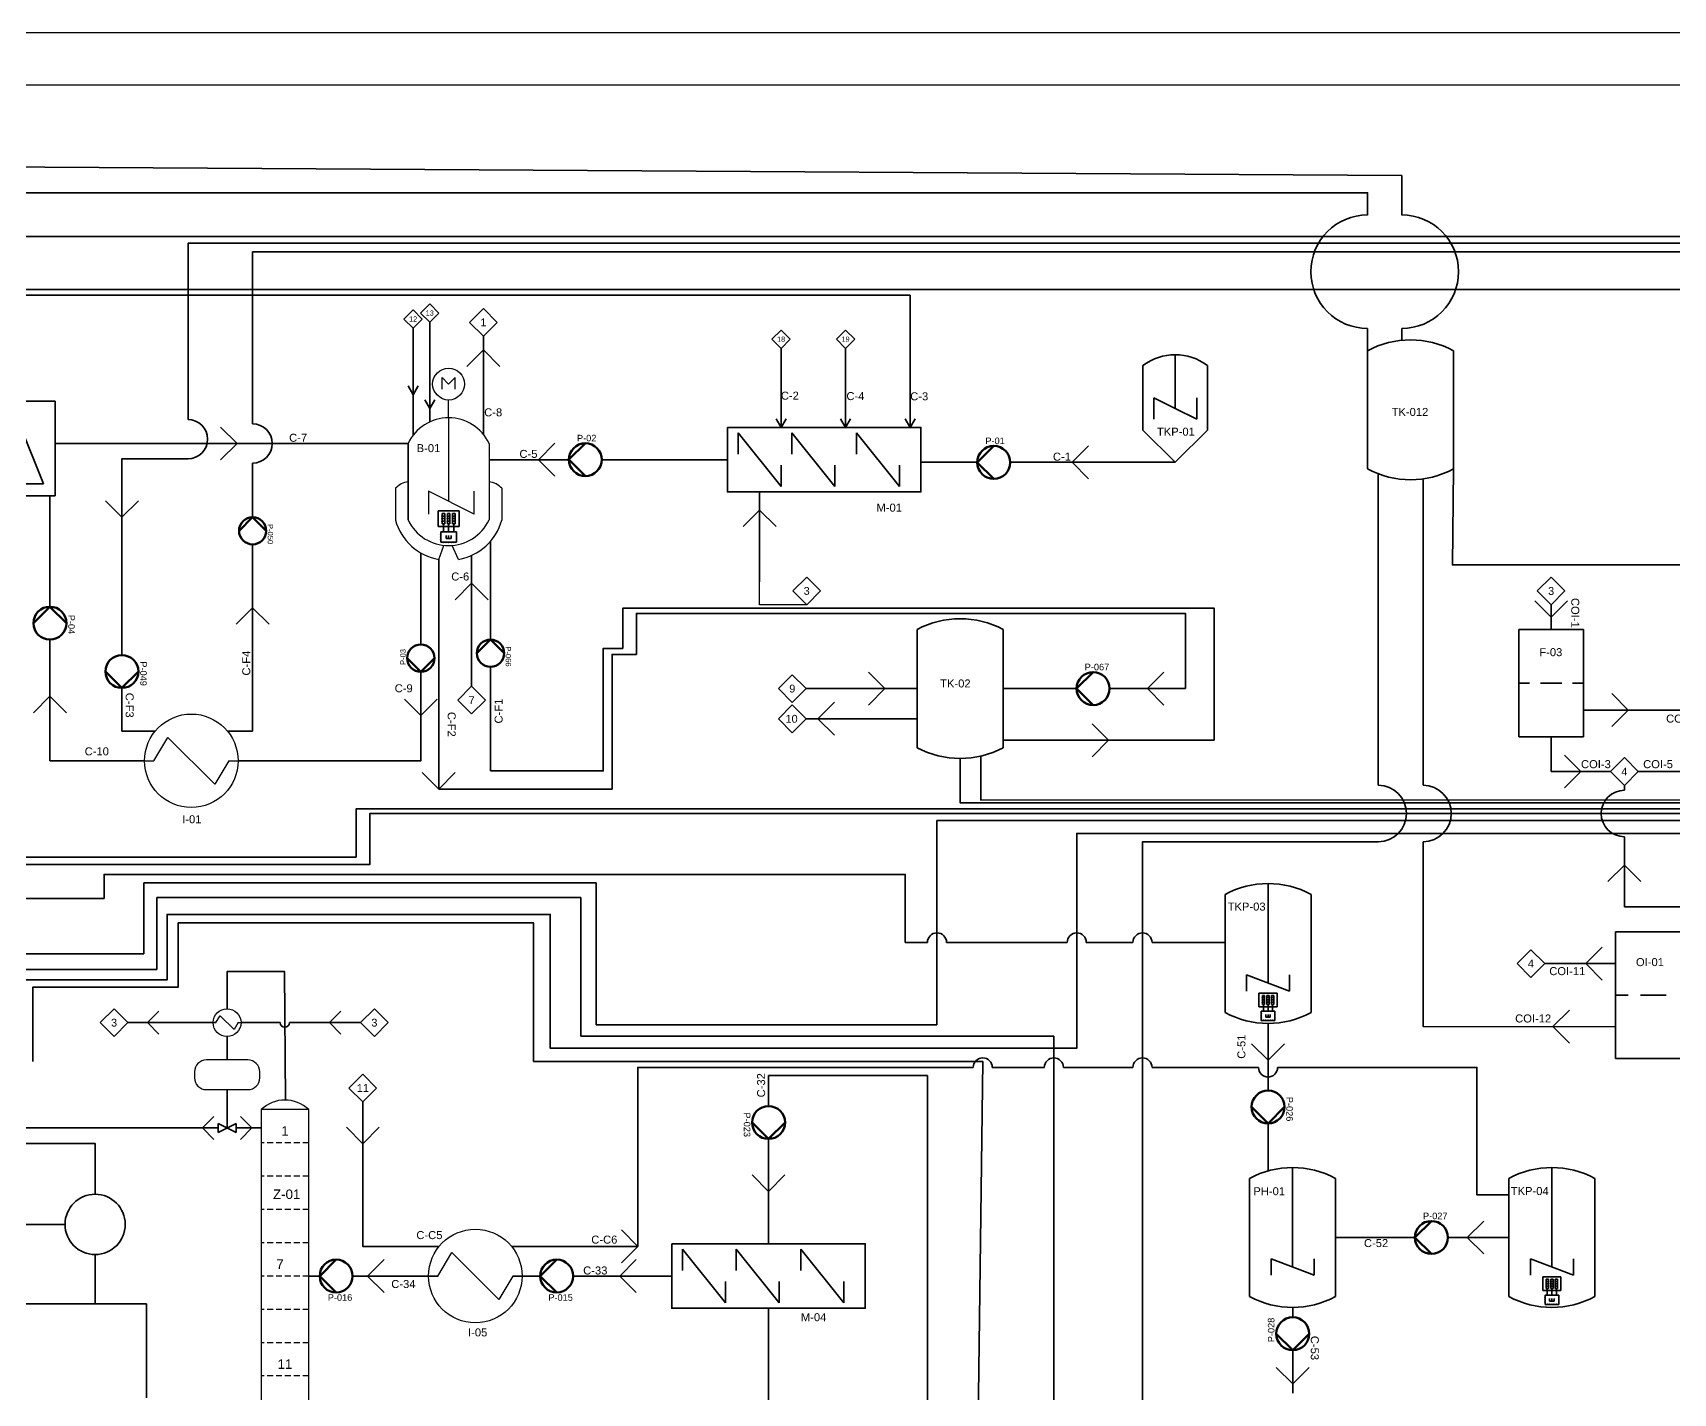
# Paper-space layout 'Flujo' of a CAD drawing. Header units: inches, sheet in millimetres. Extents: x 10 to 410, y 10 to 291.
# Drawn here: x 99.1 to 255.4, y 161 to 290.6 of the extents above; entities that cross this region are included whole.
import ezdxf
from ezdxf.enums import TextEntityAlignment as Align

# ---------------------------------------------------------------- set-up
doc = ezdxf.new("R2010")
doc.units = ezdxf.units.IN
doc.header["$LTSCALE"] = 5
doc.header["$MEASUREMENT"] = 0
doc.linetypes.add('DASHED2', pattern=[0.375, 0.25, -0.125])
doc.linetypes.add('LÍNEAS_OCULTAS2', pattern=[0.1875, 0.125, -0.0625])
doc.styles.add('TEXTO_CUADRO', font='arial.ttf', dxfattribs={"height": 2})
doc.styles.add('TEXTO_INSTRUMENTOS', font='arial.ttf', dxfattribs={"height": 1})

# ---------------------------------------------------------------- blocks, each defined once
blk = doc.blocks.new('vessel fondo conico con agitador')
at = {"color": 18, "lineweight": 35, "true_color": 0x000000}
for p, q in [((52.51, 233.7), (52.51, 239.7)), ((55.51, 240.7), (55.51, 235.7)), ((58.51, 239.7), (58.51, 233.7)), ((53.51, 235.7), (53.51, 236.7)), ((53.51, 236.7), (55.51, 235.7)), ((57.51, 235.7), (57.51, 236.7)), ((53.51, 235.7), (53.51, 234.7)), ((57.51, 234.7), (55.51, 235.7)), ((57.51, 235.7), (57.51, 234.7))]:
    blk.add_line(p, q, dxfattribs=at)
for points in [[(55.51, 230.7), (52.51, 233.7)], [(55.51, 230.7), (58.51, 233.7)]]:
    blk.add_lwpolyline(points, dxfattribs=at)
blk.add_arc((55.51, 235.7), 5, 53.1301, 126.8699, dxfattribs=at)
blk = doc.blocks.new('bomba')
at = {"lineweight": 100}
for p, q in [((186.71, 141.99), (191.7, 137)), ((191.7, 137), (186.71, 132)), ((191.71, 137), (191.7, 137)), ((186.71, 132), (186.71, 131.99))]:
    blk.add_line(p, q, dxfattribs=at)
blk.add_circle((186.71, 137), 5, dxfattribs=at)
at = {"lineweight": 100, "style": 'TEXTO_CUADRO'}
blk.add_attdef('P-101', (183.22, 129.4), '', height=2, dxfattribs=at)
blk = doc.blocks.new('mezclador generico')
at = {"lineweight": 35}
for p, q in [((205.31, 253.06), (206.31, 253.06)), ((206.31, 252.56), (206.31, 252.06)), ((206.31, 252.06), (206.31, 252.56)), ((206.31, 252.56), (210.31, 247.56)), ((206.31, 252.56), (206.31, 250.56)), ((211.31, 252.56), (215.31, 247.56)), ((211.31, 252.56), (211.31, 250.56)), ((217.31, 252.56), (221.31, 247.56)), ((217.31, 252.56), (217.31, 250.56)), ((210.31, 249.56), (210.31, 247.56)), ((215.31, 249.56), (215.31, 247.56)), ((221.31, 249.56), (221.31, 247.56)), ((210.31, 247.56), (210.31, 248.06)), ((211.31, 247.06), (210.31, 247.06))]:
    blk.add_line(p, q, dxfattribs=at)
for points in [[(205.31, 253.06), (205.31, 247.06), (211.31, 247.06)], [(205.31, 253.06), (211.31, 253.06)], [(211.31, 253.06), (217.31, 253.06)], [(211.31, 247.06), (223.31, 247.06), (223.31, 252.56)], [(217.31, 253.06), (223.31, 253.06), (223.31, 252.56)]]:
    blk.add_lwpolyline(points, dxfattribs=at)
blk = doc.blocks.new('reactor encamisado')
for p, q in [((8.9, 13.56), (7.48, 15.01)), ((8.9, 13.56), (10.33, 15.01)), ((8.9, 6.14), (8.9, 10.05)), ((0, 0.5), (0, -16.32)), ((0, 0.5), (0, -16.32)), ((0, -16.32), (0, 0.5)), ((0, 0.5), (0, -16.32)), ((17.81, 0.5), (17.81, -16.32)), ((-2.8, -9.36), (-2.8, -16.39)), ((4.45, -10.02), (4.45, -15.05)), ((14.5, -15.05), (4.45, -10.02)), ((14.5, -15.05), (14.5, -9.99)), ((20.61, -9.36), (20.61, -16.39)), ((6.72, -25.02), (7.85, -21.91)), ((11.09, -25.02), (9.69, -21.93))]:
    blk.add_line(p, q)
for points in [[(7.48, 12.47), (7.48, 15.01)], [(10.33, 12.47), (10.33, 15.01)], [(8.9, 6.14), (8.9, -12.25)]]:
    blk.add_lwpolyline(points)
blk.add_circle((8.9, 13.56), 3.51)
for centre, radius, start, end in [((8.9, -3.71), 9.85, 25.2835, 154.7165), ((0.91, -13.11), 5.28, 99.9014, 134.7087), ((16.9, -13.11), 5.28, 45.2913, 80.0986), ((8.9, -13.04), 12.18, 195.9611, 259.657), ((8.9, -12.12), 9.85, 205.2835, 334.7165), ((8.9, -13.04), 12.18, 280.343, 344.0389)]:
    blk.add_arc(centre, radius, start, end)
blk.add_point((0, -7.91))
at = {"color": 0, "linetype": 'DASHED2', "lineweight": 158, "style": 'TEXTO_CUADRO'}
blk.add_attdef('R-101', (5.84, -18.56), '', height=2, dxfattribs=at)
blk = doc.blocks.new('resistencia electrica')
at = {"lineweight": 35}
for p, q in [((178.26, 261.29), (182.26, 261.29)), ((178.26, 255.29), (178.26, 261.29)), ((180.26, 259.29), (179.67, 259.29)), ((179.67, 259.29), (179.67, 257.29)), ((179.67, 258.29), (180.84, 258.29)), ((179.67, 257.29), (180.84, 257.29)), ((180.26, 259.29), (180.84, 259.29)), ((182.26, 261.29), (182.26, 255.29)), ((182.26, 260.29), (184.26, 260.29)), ((182.26, 258.29), (184.26, 258.29)), ((184.26, 260.29), (184.26, 262.29)), ((184.26, 262.29), (190.26, 262.29)), ((184.26, 260.29), (184.26, 256.29)), ((184.26, 260.29), (185.26, 260.29)), ((184.26, 258.29), (185.26, 258.29)), ((185.26, 260.29), (185.26, 260.79)), ((185.26, 260.79), (189.26, 260.79)), ((185.26, 260.79), (186.26, 260.79)), ((185.26, 259.79), (185.26, 260.29)), ((189.26, 259.79), (185.26, 259.79)), ((185.26, 258.29), (185.26, 258.79)), ((185.26, 258.79), (189.26, 258.79)), ((185.26, 258.79), (186.26, 258.79)), ((185.26, 257.79), (185.26, 258.29)), ((189.26, 257.79), (185.26, 257.79)), ((185.26, 256.29), (185.26, 256.79)), ((185.26, 256.79), (189.26, 256.79)), ((185.26, 256.79), (186.26, 256.79)), ((186.26, 260.79), (186.26, 259.79)), ((186.26, 258.79), (186.26, 257.79)), ((186.26, 256.79), (186.26, 255.79)), ((187.26, 260.79), (187.26, 259.79)), ((187.26, 258.79), (187.26, 257.79)), ((187.26, 256.79), (187.26, 255.79)), ((188.26, 260.79), (188.26, 259.79)), ((188.26, 258.79), (188.26, 257.79)), ((188.26, 256.79), (188.26, 255.79)), ((189.26, 260.79), (189.26, 259.79)), ((189.26, 258.79), (189.26, 257.79)), ((189.26, 256.79), (189.26, 255.79)), ((190.26, 262.29), (190.26, 254.29)), ((182.26, 255.29), (178.26, 255.29)), ((182.26, 256.29), (184.26, 256.29)), ((184.26, 256.29), (184.26, 254.29)), ((184.26, 256.29), (185.26, 256.29)), ((184.26, 254.29), (190.26, 254.29)), ((185.26, 255.79), (185.26, 256.29)), ((189.26, 255.79), (185.26, 255.79))]:
    blk.add_line(p, q, dxfattribs=at)
for p in [(178.26, 260.29), (178.26, 259.29), (178.26, 258.29), (178.26, 257.29), (179.26, 261.29), (180.26, 261.29), (181.26, 261.29), (186.26, 260.79), (186.26, 258.79), (186.26, 256.79), (187.26, 260.79), (187.26, 258.79), (187.26, 256.79), (188.26, 260.79), (188.26, 258.79), (188.26, 256.79), (178.26, 256.29)]:
    blk.add_point(p, dxfattribs=at)
blk = doc.blocks.new('INTERCAMBIADOR_DE_CALOR')
for p, q in [((1, 0), (2.5, 2.5)), ((7.5, -2.5), (2.5, 2.5)), ((0, 0), (1, 0)), ((9, 0), (7.5, -2.5)), ((9, 0), (10, 0))]:
    blk.add_line(p, q)
blk.add_circle((5, 0), 5)
at = {"style": 'TEXTO_CUADRO'}
blk.add_attdef('TAG', text='', height=2, dxfattribs=at).set_placement((5.87, -6.56), align=Align.MIDDLE_CENTER)
blk = doc.blocks.new('centrifugadora')
at = {"lineweight": 35}
for p, q in [((108.4, 212.32), (108.4, 208.32)), ((108.4, 212.32), (116.4, 212.32)), ((116.4, 212.32), (116.4, 208.32)), ((111.4, 210.32), (109.4, 205.32)), ((113.4, 210.32), (115.4, 205.32)), ((108.4, 204.32), (108.4, 208.32)), ((116.4, 204.32), (116.4, 208.32)), ((108.4, 204.32), (112.4, 204.32)), ((109.4, 205.32), (115.4, 205.32)), ((112.4, 205.32), (112.4, 204.32)), ((116.4, 204.32), (112.4, 204.32))]:
    blk.add_line(p, q, dxfattribs=at)
for p in [(108.4, 211.32), (108.4, 210.32), (108.4, 209.32), (108.4, 207.32), (108.4, 206.32), (108.4, 205.32)]:
    blk.add_point(p, dxfattribs=at)
blk = doc.blocks.new('COL_DESTILACION')
for p, q in [((10, 31.5), (0, 31.5)), ((0, 31.5), (0, -38.5)), ((10, -38.5), (10, 31.5)), ((0, -38.5), (10, -38.5))]:
    blk.add_line(p, q)
at = {"linetype": 'DASHED2'}
for p, q in [((10, 24.5), (0, 24.5)), ((10, 17.5), (0, 17.5)), ((10, 10.5), (0, 10.5)), ((10, 3.5), (0, 3.5)), ((10, -3.5), (0, -3.5)), ((10, -10.5), (0, -10.5)), ((10, -17.5), (0, -17.5)), ((10, -24.5), (0, -24.5))]:
    blk.add_line(p, q, dxfattribs=at)
for centre, start, end in [((5, 26.25), 46.3972, 133.6028), ((5, -33.25), 226.3972, 313.6028)]:
    blk.add_arc(centre, 7.25, start, end)
at = {"insert": (5, 27), "char_height": 2, "attachment_point": 5, "style": 'TEXTO_CUADRO'}
blk.add_mtext_dynamic_manual_height_columns('1', width=12.3356, gutter_width=10, heights=[0], dxfattribs=at)
at = {"style": 'TEXTO_CUADRO'}
for tag, p in [('TAG', (5.37, 13.7)), ('NF', (3.95, -1)), ('N', (5, -22))]:
    blk.add_attdef(tag, text='', height=2, dxfattribs=at).set_placement(p, align=Align.MIDDLE_CENTER)
blk = doc.blocks.new('Valvula generica')
at = {"color": 7, "lineweight": 35}
for p, q in [((242.61, 259.1), (243.46, 257.4)), ((242.61, 259.1), (243.46, 259.1)), ((242.61, 257.4), (243.46, 259.1)), ((242.61, 257.4), (243.46, 257.4))]:
    blk.add_line(p, q, dxfattribs=at)
blk = doc.blocks.new('vessel con agitador')
at = {"lineweight": 35}
for p, q in [((237.26, 259.37), (237.26, 250.87)), ((235.26, 250.87), (235.26, 249.37)), ((239.26, 249.37), (235.26, 250.87)), ((237.26, 250.87), (237.26, 250.12)), ((239.26, 250.87), (239.26, 249.37))]:
    blk.add_line(p, q, dxfattribs=at)
for points in [[(233.26, 258.37), (233.26, 247.37)], [(241.26, 247.37), (241.26, 247.37), (241.26, 258.37)]]:
    blk.add_lwpolyline(points, dxfattribs=at)
for centre, start, end in [((237.26, 250.87), 61.9275, 118.0725), ((237.26, 254.87), 241.9275, 298.0725)]:
    blk.add_arc(centre, 8.5, start, end, dxfattribs=at)
blk = doc.blocks.new('TANQUE_SALCHICHA')
for p, q in [((0, 1.25), (0, -1.25)), ((22.5, 6.25), (5, 6.25)), ((27.5, -1.25), (27.5, 1.25)), ((5, -6.25), (22.5, -6.25))]:
    blk.add_line(p, q)
for centre, start, end in [((5, 1.25), 90, 180), ((22.5, 1.25), 0, 90), ((5, -1.25), 180, 270), ((22.5, -1.25), 270, 0)]:
    blk.add_arc(centre, 5, start, end)
at = {"style": 'TEXTO_CUADRO'}
blk.add_attdef('TAG', text='', height=2, dxfattribs=at).set_placement((13.75, 0), align=Align.MIDDLE_CENTER)
blk = doc.blocks.new('vessel with dished ends')
at = {"lineweight": 35}
for p, q in [((128, 243.23), (128, 254.23)), ((136, 254.23), (136, 243.23))]:
    blk.add_line(p, q, dxfattribs=at)
for centre, start, end in [((132, 246.73), 61.9275, 118.0725), ((132, 250.73), 241.9275, 298.0725)]:
    blk.add_arc(centre, 8.5, start, end, dxfattribs=at)
blk = doc.blocks.new('NUMERADOR_DE_LINEA')
blk.add_lwpolyline([(3.54, -3.54), (7.07, 0), (3.54, 3.54), (0, 0)], close=True)
at = {"style": 'TEXTO_CUADRO'}
blk.add_attdef('NL', text='', height=2, dxfattribs=at).set_placement((3.54, 0), align=Align.MIDDLE_CENTER)
blk = doc.blocks.new('Filtro (general)')
at = {"lineweight": 35}
for p, q in [((289.34, 272.34), (286.34, 272.34)), ((286.34, 272.34), (286.34, 267.34)), ((289.34, 272.34), (292.34, 272.34)), ((292.34, 272.34), (292.34, 267.34)), ((286.34, 262.34), (286.34, 267.34)), ((286.34, 267.34), (287.34, 267.34)), ((286.34, 267.34), (287.34, 267.34)), ((288.34, 267.34), (290.34, 267.34)), ((292.34, 267.34), (291.34, 267.34)), ((292.34, 267.34), (291.34, 267.34)), ((292.34, 262.34), (292.34, 267.34)), ((289.34, 262.34), (286.34, 262.34)), ((289.34, 262.34), (292.34, 262.34))]:
    blk.add_line(p, q, dxfattribs=at)

psp = doc.layouts.new('Flujo')

# ---------------------------------------------------------------- linework, layer by layer
at = {"color": 7, "lineweight": 35}
for p, q in [((40.18, 265.59), (182.67, 265.59)), ((182.67, 265.59), (182.67, 260.53)), ((170.38, 254.65), (170.38, 260.53)), ((170.38, 254.65), (170.38, 253)), ((136.05, 241.05), (136.05, 239.3)), ((136.05, 239.3), (136.05, 232.31)), ((136.05, 229.72), (136.05, 227.07))]:
    psp.add_line(p, q, dxfattribs=at)
at = {"color": 18, "lineweight": 35, "true_color": 0x000000}
for p, q in [((136.9, 262.44), (136.9, 263.03)), ((135.32, 261.75), (135.32, 262.46)), ((135.32, 252.24), (135.32, 261.75)), ((136.9, 260.25), (136.9, 262.44)), ((136.9, 253.51), (136.9, 260.25)), ((111.56, 251.47), (101.21, 251.47)), ((134.84, 251.47), (111.56, 251.47)), ((243.77, 233.75), (243.77, 236.1)), ((110.89, 201.35), (110.89, 208.21)), ((110.89, 208.21), (151.3, 208.21)), ((151.3, 208.21), (151.3, 195.01)), ((249.89, 204.94), (253.51, 204.94)), ((249.89, 204.94), (249.89, 198.9)), ((257.14, 204.94), (253.51, 204.94)), ((85.52, 201.35), (110.89, 201.35)), ((249.89, 198.9), (251.1, 198.9)), ((249.89, 192.86), (249.89, 198.9)), ((249.89, 198.9), (251.1, 198.9)), ((252.3, 198.9), (254.72, 198.9)), ((151.3, 195.01), (196.38, 195.01)), ((196.38, 195.01), (196.38, 145.62)), ((249.89, 192.86), (253.51, 192.86)), ((257.14, 192.86), (253.51, 192.86)), ((169.18, 188.34), (169.18, 191.24))]:
    psp.add_line(p, q, dxfattribs=at)
at = {"lineweight": 35}
for p, q in [((142.01, 256.26), (142.01, 261.69)), ((142.01, 260.38), (140.44, 258.81)), ((142.01, 260.38), (143.58, 258.81)), ((176.53, 254.65), (176.53, 260.53)), ((182.67, 254.65), (182.67, 260.53)), ((135.32, 256.12), (134.84, 256.95)), ((135.32, 256.12), (135.79, 256.95)), ((136.9, 254.8), (136.42, 255.63)), ((136.9, 254.8), (137.37, 255.63)), ((142.01, 252.34), (142.01, 256.26)), ((170.38, 253), (169.91, 253.83)), ((170.38, 253), (170.86, 253.83)), ((176.53, 253), (176.05, 253.83)), ((176.53, 254.65), (176.53, 253)), ((176.53, 253), (177, 253.83)), ((182.67, 253), (182.2, 253.83)), ((182.67, 254.65), (182.67, 253)), ((182.67, 253), (183.15, 253.83)), ((118.54, 251.47), (116.97, 253.04)), ((165.26, 249.93), (165.26, 253)), ((118.54, 251.47), (116.97, 249.9)), ((147.27, 249.93), (148.83, 251.5)), ((198.11, 249.68), (199.68, 251.25)), ((150.17, 249.93), (142.56, 249.93)), ((147.27, 249.93), (148.83, 248.36)), ((165.26, 249.93), (153.3, 249.93)), ((198.11, 249.68), (199.68, 248.11)), ((168.33, 245.13), (166.76, 243.56)), ((168.33, 245.13), (169.9, 243.56)), ((140.89, 240.81), (140.89, 235.9)), ((140.89, 238.16), (139.32, 236.59)), ((140.89, 238.16), (142.46, 236.59)), ((243.77, 234.92), (242.2, 236.49)), ((243.77, 234.92), (245.34, 236.49)), ((140.89, 235.9), (140.89, 233.73)), ((140.89, 233.73), (140.89, 228.34)), ((100.7, 227.39), (99.13, 225.82)), ((100.7, 227.39), (102.27, 225.82)), ((136.05, 225.54), (134.48, 227.11)), ((136.05, 225.54), (137.62, 227.11)), ((293.29, 215.55), (185.24, 215.55)), ((185.24, 215.55), (185.24, 196.07)), ((152.75, 209.61), (109.65, 209.61)), ((109.65, 209.61), (109.65, 202.84)), ((152.75, 196.07), (152.75, 209.61)), ((109.65, 202.84), (85.52, 202.84)), ((185.24, 196.07), (152.75, 196.07)), ((216.79, 189.83), (216.79, 196.22)), ((216.79, 192.71), (215.22, 194.28)), ((216.79, 192.71), (218.36, 194.28)), ((117.59, 189.91), (117.59, 186.26)), ((109.59, 186.26), (82.18, 186.26)), ((116.71, 186.26), (109.59, 186.26)), ((115.23, 186.26), (116.31, 187.35)), ((115.23, 186.26), (116.31, 185.17)), ((119.95, 186.26), (118.86, 187.35)), ((119.95, 186.26), (118.86, 185.17)), ((216.79, 182.16), (216.79, 186.69)), ((169.18, 180.21), (167.62, 181.78)), ((169.18, 180.21), (170.75, 181.78)), ((235.78, 175.82), (237.34, 177.39)), ((159.97, 172.15), (159.97, 175.22)), ((223.23, 175.82), (230.79, 175.82)), ((233.93, 175.82), (239.75, 175.82)), ((235.78, 175.82), (237.34, 174.25)), ((130.97, 172.15), (132.54, 173.72)), ((155.01, 172.15), (156.58, 173.72)), ((130.97, 172.15), (132.54, 170.58)), ((155.01, 172.15), (156.58, 170.58)), ((219.14, 169.16), (219.14, 168.21)), ((219.14, 165.08), (219.14, 160.99)), ((219.14, 161.87), (217.57, 163.44)), ((219.14, 161.87), (220.71, 163.44))]:
    psp.add_line(p, q, dxfattribs=at)
at = {"color": 6, "lineweight": 35}
for p, q in [((229.53, 262.43), (229.53, 261.3)), ((251.12, 226.07), (249.55, 227.64)), ((246.84, 226.07), (254.73, 226.07)), ((251.12, 226.07), (249.55, 224.5)), ((254.73, 226.07), (257.95, 226.07)), ((243.94, 195.91), (245.51, 197.48)), ((243.94, 195.91), (245.51, 194.34))]:
    psp.add_line(p, q, dxfattribs=at)
at = {"color": 5, "lineweight": 35}
for p, q in [((107.56, 244.45), (105.99, 246.02)), ((107.56, 244.45), (109.13, 246.02)), ((142.69, 242.16), (142.69, 232.78)), ((120.02, 235.81), (118.45, 234.25)), ((120.02, 235.81), (121.59, 234.25)), ((142.69, 230.19), (142.69, 220.27)), ((180.27, 228.12), (178.7, 229.69)), ((205.3, 228.12), (206.87, 229.69)), ((107.56, 224.06), (107.56, 228.18)), ((183.35, 228.12), (172.76, 228.12)), ((173.89, 225.24), (175.46, 226.81)), ((180.27, 228.12), (178.7, 226.55)), ((198.55, 228.12), (191.54, 228.12)), ((201.68, 228.12), (205.3, 228.12)), ((205.3, 228.12), (206.87, 226.55)), ((205.3, 228.12), (208.92, 228.12)), ((183.35, 225.24), (172.76, 225.24)), ((173.89, 225.24), (175.46, 223.67)), ((117.61, 224.06), (120.02, 224.06)), ((201.6, 223.2), (200.03, 224.77)), ((211.66, 223.2), (191.54, 223.2)), ((201.6, 223.2), (200.03, 221.63)), ((137.75, 218.54), (136.18, 220.11)), ((137.75, 218.54), (139.32, 220.11)), ((137.75, 218.54), (154.27, 218.54)), ((109.99, 196.29), (111.08, 197.38)), ((127.34, 196.29), (128.42, 197.38)), ((116.26, 196.29), (108.13, 196.29)), ((109.99, 196.29), (111.08, 195.2)), ((118.91, 196.29), (121.39, 196.29)), ((121.39, 196.29), (122.64, 196.29)), ((123.52, 196.29), (130.3, 196.29)), ((127.34, 196.29), (128.42, 195.2)), ((93.98, 169.5), (108.1, 169.5)), ((108.1, 169.5), (109.91, 169.5)), ((109.91, 169.5), (109.91, 160.54))]:
    psp.add_line(p, q, dxfattribs=at)
for p, q in [((168.33, 236.11), (168.33, 238.52)), ((172.82, 236.11), (168.33, 236.11))]:
    psp.add_line(p, q)
at = {"color": 30, "lineweight": 35, "true_color": 0xf8991e}
for p, q in [((243.77, 223.51), (243.77, 220.22)), ((246.6, 220.22), (245.03, 221.79)), ((243.77, 220.22), (249.43, 220.22)), ((246.6, 220.22), (245.03, 218.65)), ((250.75, 218.9), (250.75, 218.43)), ((261.02, 220.22), (252.07, 220.22)), ((250.75, 214.01), (250.75, 207.31)), ((250.75, 211.3), (249.18, 209.73)), ((250.75, 211.3), (252.32, 209.73)), ((250.75, 207.31), (274.05, 207.31)), ((247.07, 201.92), (248.64, 203.49)), ((249.89, 201.92), (243.16, 201.92)), ((247.07, 201.92), (248.64, 200.35))]:
    psp.add_line(p, q, dxfattribs=at)
at = {"color": 1, "lineweight": 35}
for p, q in [((130.52, 184.75), (128.95, 186.32)), ((130.52, 184.75), (132.09, 186.32)), ((156.72, 174.97), (155.16, 176.54)), ((144.69, 174.97), (148.64, 174.97)), ((148.64, 174.97), (156.72, 174.97)), ((156.72, 174.97), (155.16, 173.4))]:
    psp.add_line(p, q, dxfattribs=at)
for points in [[(10, 10), (410, 10), (410, 290.6), (10, 290.6)], [(15, 15), (405, 15), (405, 285.6), (15, 285.6)]]:
    psp.add_lwpolyline(points, close=True)
at = {"color": 6, "lineweight": 35}
for points in [[(22.58, 243.52), (22.58, 278.28), (229.53, 276.99), (229.53, 273.24)], [(226.28, 273.24), (226.28, 275.36), (23.3, 275.36)], [(226.28, 260.31), (226.28, 262.43)], [(227.3, 218.92), (227.3, 248.58)], [(293.43, 239.9), (234.36, 239.9), (234.47, 249.04)], [(231.56, 248.02), (231.56, 218.92)], [(204.82, 158.9), (204.82, 213.51), (227.3, 213.51), (227.3, 213.53)], [(231.56, 213.53), (231.56, 195.93), (249.89, 195.88)]]:
    psp.add_lwpolyline(points, dxfattribs=at)
at = {"color": 1, "lineweight": 35}
for points in [[(82.32, 267.65), (82.32, 271.19), (369.15, 271.19), (397.93, 271.19), (397.93, 161.73), (341.34, 161.73), (341.34, 91.19), (315.34, 91.19)], [(84.36, 208.13), (105.86, 208.13), (105.86, 210.41), (182.22, 210.41), (182.22, 203.93), (184.33, 203.93)], [(186.16, 203.93), (197.65, 203.93)], [(199.47, 203.93), (203.91, 203.93)], [(205.74, 203.93), (212.69, 203.93)], [(156.72, 174.97), (156.72, 192.02), (188.68, 192.02)], [(190.51, 192.02), (195.47, 192.02)], [(197.29, 192.02), (203.91, 192.02)], [(205.74, 192.02), (208.41, 192.02), (215.88, 192.02)], [(217.7, 192.02), (236.7, 192.02), (236.7, 179.88), (239.75, 179.88)], [(134.31, 174.97), (130.52, 174.97), (130.52, 188.74)], [(134.31, 174.97), (137.8, 174.97)]]:
    psp.add_lwpolyline(points, dxfattribs=at)
at = {"color": 5, "lineweight": 35}
for points in [[(113.86, 253.75), (113.86, 270.55), (120.02, 270.55)], [(120.02, 270.55), (396.56, 270.55), (396.56, 164.52), (338.43, 164.52), (338.43, 107.69), (317.8, 107.69)], [(120.02, 253.34), (120.02, 269.73)], [(120.02, 269.73), (394.92, 269.73), (394.92, 166.09), (337.5, 166.09), (337.5, 110.72), (317.8, 110.72)], [(295.93, 259.01), (295.93, 217.51), (189.43, 217.48), (189.43, 221.69)], [(107.56, 231.31), (107.56, 250.01), (113.86, 250.01)], [(120.02, 247.57), (120.02, 249.6)], [(120.02, 244.45), (120.02, 247.57)], [(120.02, 224.06), (120.02, 241.86)], [(137.75, 240.42), (137.75, 218.54)], [(142.69, 220.27), (153.44, 220.27), (153.44, 231.94), (155.29, 231.94), (155.29, 235.77), (211.66, 235.77), (211.66, 223.2)], [(154.27, 218.54), (154.27, 231.38), (156.6, 231.38), (156.6, 235.28), (208.92, 235.28), (208.92, 228.12)], [(297.12, 231.14), (297.12, 217.22), (211.66, 217.22), (187.45, 217.22), (187.45, 221.46)], [(107.56, 224.06), (110.73, 224.06)], [(96.85, 195.45), (96.85, 200.36), (111.86, 200.36), (111.86, 206.6), (148.38, 206.6), (148.38, 193.85), (198.56, 193.85), (198.56, 214.32), (279.38, 214.32)], [(84.48, 184.78), (105.01, 184.78), (105.01, 183.24)], [(105.01, 183.24), (105.01, 179.94)], [(95.73, 177.07), (102.14, 177.07)], [(105.01, 174.19), (105.01, 169.5)]]:
    psp.add_lwpolyline(points, dxfattribs=at)
at = {"lineweight": 35}
for points in [[(274.35, 266.14), (77.66, 266.14)], [(189.08, 249.68), (183.7, 249.68)], [(207.95, 249.68), (192.21, 249.68)], [(168.33, 246.86), (168.33, 238.3)], [(123.14, 188.92), (123.07, 201.16), (117.59, 201.16), (117.59, 200.35)], [(117.59, 200.35), (117.59, 197.62)], [(116.53, 196.29), (116.36, 196.29)], [(117.59, 194.97), (117.59, 192.73)], [(118.46, 186.26), (120.83, 186.26)], [(159.97, 172.15), (150.57, 172.15)]]:
    psp.add_lwpolyline(points, dxfattribs=at)
at = {"color": 18, "lineweight": 35, "true_color": 0x000000}
for points in [[(349.08, 245.76), (298.44, 245.76), (298.44, 216.65), (282.98, 216.65), (181.21, 216.65), (129.87, 216.65), (129.87, 212.07), (82.9, 212.07), (82.9, 205.7)], [(100.7, 246.5), (100.7, 235.92)], [(364.87, 223.44), (346.95, 223.44), (346.95, 236.27), (304.38, 236.27), (304.38, 216.22), (131.2, 216.22), (131.2, 211.37), (83.92, 211.37), (83.92, 205.46)], [(100.7, 232.79), (100.7, 221.24), (109.72, 221.24)], [(136.05, 227.07), (136.05, 221.24), (118.62, 221.24)], [(146.79, 192.59), (146.79, 205.8), (112.92, 205.8), (112.92, 199.66), (99.07, 199.66), (99.07, 192.59)], [(188.61, 116.75), (189.6, 192.59), (146.79, 192.59)], [(126.41, 172.15), (125.36, 172.15)], [(132.4, 172.15), (129.54, 172.15)], [(137.69, 172.15), (132.4, 172.15)], [(147.43, 172.15), (144.81, 172.15)]]:
    psp.add_lwpolyline(points, dxfattribs=at)
at = {"color": 7, "lineweight": 35}
for points in [[(169.18, 191.24), (184.32, 191.24), (184.32, 120.76), (166.72, 120.76), (162.94, 120.76)], [(169.18, 175.22), (169.18, 185.21)], [(169.18, 147.46), (169.18, 169.07)]]:
    psp.add_lwpolyline(points, dxfattribs=at)
at = {"lineweight": 35}
psp.add_circle((105.01, 177.07), 2.87, dxfattribs=at)
at = {"color": 6, "lineweight": 35}
for centre, radius, start, end in [((226.28, 267.84), 5.41, 90, 270), ((229.53, 267.84), 5.41, 270, 90), ((227.3, 216.22), 2.69, 270, 90), ((231.56, 216.22), 2.69, 270, 90)]:
    psp.add_arc(centre, radius, start, end, dxfattribs=at)
at = {"color": 5, "lineweight": 35}
for centre, radius, start, end in [((113.86, 251.88), 1.87, 270, 90), ((120.02, 251.47), 1.87, 270, 90), ((123.08, 196.29), 0.443, 180, 0)]:
    psp.add_arc(centre, radius, start, end, dxfattribs=at)
at = {"color": 30, "lineweight": 35, "true_color": 0xf8991e}
psp.add_arc((250.75, 216.22), 2.21, 90, 270, dxfattribs=at)
at = {"color": 1, "lineweight": 35}
for centre, start, end in [((185.24, 203.93), 0, 180), ((198.56, 203.93), 0, 180), ((204.82, 203.93), 0, 180), ((189.6, 192.02), 0, 180), ((196.38, 192.02), 0, 180), ((204.82, 192.02), 0, 180), ((216.79, 192.02), 180, 0)]:
    psp.add_arc(centre, 0.912, start, end, dxfattribs=at)

# ---------------------------------------------------------------- block references
at = {"color": 5, "lineweight": 35}
for p, xscale, yscale, zscale, values in [((134.44, 263.33), 0.2470492209413802, 0.2470492209413802, 0.2470492209413802, {'NL': '12'}), ((136.02, 263.9), 0.2470492209413802, 0.2470492209413802, 0.2470492209413802, {'NL': '13'}), ((140.69, 263.01), 0.3730871153243692, 0.3730871153243692, 0.3730871153243692, {'NL': '1'}), ((169.51, 261.41), 0.2470492209413802, 0.2470492209413802, 0.2470492209413802, {'NL': '18'}), ((175.65, 261.41), 0.2470492209413802, 0.2470492209413802, 0.2470492209413802, {'NL': '19'}), ((171.5, 237.43), 0.3730871153243692, 0.3730871153243692, 0.3730871153243692, {'NL': '3'}), ((242.45, 237.42), 0.3730871153243692, 0.3730871153243692, 0.3730871153243692, {'NL': '3'}), ((139.57, 227.02), 0.3730871153243692, 0.3730871153243692, 0.3730871153243692, {'NL': '7'}), ((249.43, 220.22), 0.3730871153243692, 0.3730871153243692, 0.3730871153243692, {'NL': '4'}), ((240.52, 201.92), 0.3730871153243692, 0.3730871153243692, 0.3730871153243692, {'NL': '4'}), ((105.49, 196.29), 0.3730871153243692, 0.3730871153243692, 0.3730871153243692, {'NL': '3'}), ((130.3, 196.29), 0.3730871153243692, 0.3730871153243692, 0.3730871153243692, {'NL': '3'}), ((129.2, 190.06), 0.3730871153243692, 0.3730871153243692, 0.3730871153243692, {'NL': '11'})]:
    psp.add_blockref('NUMERADOR_DE_LINEA', p, dxfattribs=dict(at, xscale=xscale, yscale=yscale, zscale=zscale)).add_auto_attribs(values)
at = {"color": 6, "lineweight": 35, "xscale": 1.024361001701435, "yscale": 1.024361001701435, "zscale": 1.024361001701435}
psp.add_blockref('vessel with dished ends', (95.16, -0.11), dxfattribs=at)
at = {"lineweight": 35}
for name, p, xscale, yscale, zscale in [('vessel fondo conico con agitador', (151.08, 13.36), 1.024361001701435, 1.024361001701435, 1.024361001701435), ('reactor encamisado', (134.84, 251.26), 0.4332989207748731, 0.4332989207748731, 0.4332989207748731), ('mezclador generico', (-45.05, -6.22), 1.024361001701435, 1.024361001701435, 1.024361001701435), ('Filtro (general)', (-52.62, -45.22), 1.024361001701435, 1.024361001701435, 1.024361001701435), ('mezclador generico', (-50.35, -84), 1.024361001701435, 1.024361001701435, 1.024361001701435)]:
    psp.add_blockref(name, p, dxfattribs=dict(at, xscale=xscale, yscale=yscale, zscale=zscale))
at = {"color": 3, "linetype": 'LÍNEAS_OCULTAS2', "lineweight": 35}
for name, p, xscale, yscale, zscale in [('centrifugadora', (-29.89, 16.39), 1.126197520138416, 1.126197520138416, 1.126197520138416), ('vessel with dished ends', (52.23, -26.67), 1.024361001701435, 1.024361001701435, 1.024361001701435), ('INTERCAMBIADOR_DE_CALOR', (109.72, 221.24), 0.8909178327213845, 0.8909178327213845, 0.8909178327213845), ('vessel con agitador', (-26.25, -56.15), 1.024361001701435, 1.024361001701435, 1.024361001701435), ('INTERCAMBIADOR_DE_CALOR', (116.26, 196.29), 0.2649898694412766, 0.2649898694412766, 0.2649898694412766), ('TANQUE_SALCHICHA', (114.48, 191.32), 0.2260371134744728, 0.2260371134744728, 0.2260371134744728), ('vessel con agitador', (-23.91, -83.21), 1.024361001701435, 1.024361001701435, 1.024361001701435), ('vessel con agitador', (0.8, -83.21), 1.024361001701435, 1.024361001701435, 1.024361001701435), ('INTERCAMBIADOR_DE_CALOR', (136.79, 172.15), 0.8909178327213845, 0.8909178327213845, 0.8909178327213845)]:
    psp.add_blockref(name, p, dxfattribs=dict(at, xscale=xscale, yscale=yscale, zscale=zscale))
at = {"color": 1, "linetype": 'DASHED2', "lineweight": 35}
ref = psp.add_blockref('bomba', (210.3, 292.91), dxfattribs=dict(at, xscale=0.3137173204244906, yscale=0.3137173204244906, zscale=0.3137173204244906, rotation=179.9999999999998))
ref.add_attrib('P-101', 'P-02', (150.93, 251.67), dxfattribs={"lineweight": 100, "height": 0.627, "style": 'TEXTO_CUADRO'})
ref = psp.add_blockref('bomba', (249.22, 292.65), dxfattribs=dict(at, xscale=0.3137173204244906, yscale=0.3137173204244906, zscale=0.3137173204244906, rotation=179.9999999999998))
ref.add_attrib('P-101', 'P-01', (189.85, 251.41), dxfattribs={"lineweight": 100, "height": 0.627, "style": 'TEXTO_CUADRO'})
ref = psp.add_blockref('bomba', (155.56, 194.72), dxfattribs=dict(at, xscale=0.2594187474678289, yscale=0.2594187474678289, zscale=0.2594187474678289, rotation=89.99999999999554))
ref.add_attrib('P-101', 'P-050', (121.45, 243.81), dxfattribs={"lineweight": 100, "height": 0.519, "rotation": 270, "style": 'TEXTO_CUADRO'})
at = {"lineweight": 35, "rotation": 90}
for p, xscale, yscale, zscale in [((203.24, 197.52), 0.24987265795442, 0.24987265795442, 0.24987265795442), ((272.91, 157.77), 0.2172742704134837, 0.2172742704134837, 0.2172742704134837), ((299.96, 130.72), 0.2172742704134837, 0.2172742704134837, 0.2172742704134837)]:
    psp.add_blockref('resistencia electrica', p, dxfattribs=dict(at, xscale=xscale, yscale=yscale, zscale=zscale))
at = {"color": 1, "linetype": 'DASHED2', "lineweight": 35}
ref = psp.add_blockref('bomba', (143.68, 175.78), dxfattribs=dict(at, xscale=0.3137173204244906, yscale=0.3137173204244906, zscale=0.3137173204244906, rotation=89.99999999999554))
ref.add_attrib('P-101', 'P-04', (102.44, 235.15), dxfattribs={"lineweight": 100, "height": 0.627, "rotation": 270, "style": 'TEXTO_CUADRO'})
ref = psp.add_blockref('bomba', (100.51, 279.45), dxfattribs=dict(at, xscale=0.2594187474678289, yscale=0.2594187474678289, zscale=0.2594187474678289, rotation=269.9999999999955))
ref.add_attrib('P-101', 'P-03', (134.61, 230.36), dxfattribs={"lineweight": 100, "height": 0.519, "rotation": 90, "style": 'TEXTO_CUADRO'})
ref = psp.add_blockref('bomba', (178.23, 183.05), dxfattribs=dict(at, xscale=0.2594187474678289, yscale=0.2594187474678289, zscale=0.2594187474678289, rotation=89.99999999999554))
ref.add_attrib('P-101', 'P-066', (144.13, 232.15), dxfattribs={"lineweight": 100, "height": 0.519, "rotation": 270, "style": 'TEXTO_CUADRO'})
ref = psp.add_blockref('bomba', (150.54, 288.32), dxfattribs=dict(at, xscale=-0.3137173204244906, yscale=0.3137173204244906, zscale=0.3137173204244906, rotation=90.00000000000959))
ref.add_attrib('P-101', 'P-049', (109.3, 230.71), dxfattribs={"lineweight": 100, "height": 0.627, "rotation": 270, "style": 'TEXTO_CUADRO'})
ref = psp.add_blockref('bomba', (258.69, 271.1), dxfattribs=dict(at, xscale=0.3137173204244906, yscale=0.3137173204244906, zscale=0.3137173204244906, rotation=179.9999999999998))
ref.add_attrib('P-101', 'P-067', (199.32, 229.86), dxfattribs={"lineweight": 100, "height": 0.627, "style": 'TEXTO_CUADRO'})
at = {"color": 5, "lineweight": 35}
ref = psp.add_blockref('NUMERADOR_DE_LINEA', (172.76, 228.12), dxfattribs=dict(at, xscale=-0.3730871153243692, yscale=0.3730871153243692, zscale=0.3730871153243692))
ref.add_attrib('NL', '9', dxfattribs={"height": 0.746, "style": 'TEXTO_CUADRO'}).set_placement((171.45, 228.12), align=Align.MIDDLE_CENTER)
ref = psp.add_blockref('NUMERADOR_DE_LINEA', (172.76, 225.24), dxfattribs=dict(at, xscale=-0.3730871153243692, yscale=0.3730871153243692, zscale=0.3730871153243692))
ref.add_attrib('NL', '10', dxfattribs={"height": 0.746, "style": 'TEXTO_CUADRO'}).set_placement((171.38, 225.24), align=Align.MIDDLE_CENTER)
at = {"color": 3, "linetype": 'LÍNEAS_OCULTAS2', "lineweight": 35, "xscale": 0.4533043059229451, "yscale": 0.4533043059229451, "zscale": 0.4533043059229451}
psp.add_blockref('COL_DESTILACION', (120.83, 173.73), dxfattribs=at).add_auto_attribs({'TAG': 'Z-01', 'NF': '7', 'N': '11'})
at = {"color": 1, "linetype": 'DASHED2', "lineweight": 35}
ref = psp.add_blockref('bomba', (259.77, 246.83), dxfattribs=dict(at, xscale=-0.3137173204244906, yscale=0.3137173204244906, zscale=0.3137173204244906, rotation=90.00000000000959))
ref.add_attrib('P-101', 'P-026', (218.53, 189.22), dxfattribs={"lineweight": 100, "height": 0.627, "rotation": 270, "style": 'TEXTO_CUADRO'})
ref = psp.add_blockref('bomba', (126.21, 245.35), dxfattribs=dict(at, xscale=0.3137173204244906, yscale=0.3137173204244906, zscale=0.3137173204244906, rotation=269.9999999999905))
ref.add_attrib('P-101', 'P-023', (166.83, 187.73), dxfattribs={"lineweight": 100, "height": 0.627, "rotation": 270, "style": 'TEXTO_CUADRO'})
at = {"color": 3, "linetype": 'LÍNEAS_OCULTAS2', "lineweight": 35, "xscale": 1.024361001701435, "yscale": 1.024361001701435, "zscale": 1.024361001701435, "rotation": 270}
psp.add_blockref('Valvula generica', (-146.95, 435.21), dxfattribs=at)
at = {"color": 1, "linetype": 'DASHED2', "lineweight": 35}
ref = psp.add_blockref('bomba', (290.93, 218.8), dxfattribs=dict(at, xscale=0.3137173204244906, yscale=0.3137173204244906, zscale=0.3137173204244906, rotation=180))
ref.add_attrib('P-101', 'P-027', (231.56, 177.56), dxfattribs={"lineweight": 100, "height": 0.627, "rotation": 360, "style": 'TEXTO_CUADRO'})
ref = psp.add_blockref('bomba', (186.55, 129.17), dxfattribs=dict(at, xscale=-0.3137173204244906, yscale=0.3137173204244906, zscale=0.3137173204244906))
ref.add_attrib('P-101', 'P-016', (127.18, 169.79), dxfattribs={"lineweight": 100, "height": 0.627, "style": 'TEXTO_CUADRO'})
ref = psp.add_blockref('bomba', (207.57, 129.17), dxfattribs=dict(at, xscale=-0.3137173204244906, yscale=0.3137173204244906, zscale=0.3137173204244906))
ref.add_attrib('P-101', 'P-015', (148.2, 169.79), dxfattribs={"lineweight": 100, "height": 0.627, "style": 'TEXTO_CUADRO'})
ref = psp.add_blockref('bomba', (176.16, 225.22), dxfattribs=dict(at, xscale=0.3137173204244906, yscale=0.3137173204244906, zscale=0.3137173204244906, rotation=270))
ref.add_attrib('P-101', 'P-028', (217.4, 165.84), dxfattribs={"lineweight": 100, "height": 0.627, "rotation": 90, "style": 'TEXTO_CUADRO'})

# ---------------------------------------------------------------- texts
at = {"lineweight": 35, "attachment_point": 1, "style": 'TEXTO_INSTRUMENTOS'}
for s, width, gutter_width, heights, insert, char_height in [('\\pxqc;C-2', 1.1529, 1.51, [0], (170.64, 256.41), 0.763), ('\\pxqc;C-8', 2.91, 3.81, [0], (141.49, 254.82), 0.763), ('\\pxqc;C-4', 1.1529, 1.51, [0], (176.89, 256.37), 0.763), ('\\pxqc;C-3', 1.1529, 1.51, [0], (182.97, 256.35), 0.763), (' TK-012', 3.7184, 3.81, [0], (228.27, 254.86), 0.763), ('\\pxqc;C-7', 2.91, 3.81, [0], (122.9, 252.4), 0.763), ('TKP-01', 2.91, 3.81, [0], (206.2, 252.98), 0.763), ('\\pxqc;B-01', 2.91, 3.81, [0], (135.32, 251.41), 0.763), ('\\pxqc;C-5', 2.91, 3.81, [0], (144.85, 250.86), 0.763), ('\\pxqc;C-1', 2.91, 3.81, [0], (195.69, 250.6), 0.763), ('\\pxqc;M-01', 2.91, 3.81, [0], (179.23, 245.74), 0.763), ('\\pxqc;C-6', 2.91, 3.81, [0], (138.35, 239.18), 0.763), ('\\pxqc;F-03', 3.7184, 3.81, [0], (241.88, 231.97), 0.763), ('\\pxqc;C-9', 2.91, 3.81, [0], (132.96, 228.53), 0.763), ('TK-02', 2.91, 3.81, [0], (185.54, 228.99), 0.763), ('\\pxqc;COI-2', 3.0547, 3.81, [0.837], (254.62, 225.64), 0.7627), ('\\pxqc;C-10', 2.91, 3.81, [0], (103.71, 222.52), 0.763), ('\\pxqc;COI-3', 3.0547, 3.81, [0.837], (246.51, 221.3), 0.7627), ('\\pxqc;COI-5', 3.0547, 3.81, [0.837], (252.43, 221.3), 0.7627), ('\\pxqc;I-01', 2.91, 3.81, [0], (112.77, 216.05), 0.763), ('\\pxqc;TKP-03', 3.7184, 3.81, [0], (212.89, 207.73), 0.7627), ('\\pxqc;OI-01', 2.91, 3.81, [0], (251.73, 202.44), 0.7627), ('\\pxqc;COI-11', 3.0547, 3.81, [0.837], (243.78, 201.58), 0.7627), ('\\pxqc;COI-12', 3.0547, 3.81, [0.837], (240.53, 197.07), 0.7627), ('\\pxqc;PH-01', 3.7184, 3.81, [0], (215.04, 180.61), 0.7627), ('\\pxqc;TKP-04', 3.7184, 3.81, [0], (239.87, 180.63), 0.7627), ('\\pxqc;C-C5', 2.91, 3.81, [0], (135.41, 176.43), 0.763), ('\\pxqc;C-C6', 2.91, 3.81, [0], (152.08, 176), 0.763), ('\\pxqc;C-52', 2.91, 3.81, [0], (225.63, 175.67), 0.763), ('\\pxqc;C-33', 2.91, 3.81, [0], (151.22, 173.06), 0.763), ('\\pxqc;C-34', 2.91, 3.81, [0.581], (132.93, 171.77), 0.763), ('\\pxqc;M-04', 2.91, 3.81, [0], (172.03, 168.61), 0.763), ('\\pxqc;I-05', 2.91, 3.81, [0], (140.01, 167.16), 0.763)]:
    psp.add_mtext_dynamic_manual_height_columns(s, width=width, gutter_width=gutter_width, heights=heights, dxfattribs=dict(at, insert=insert, char_height=char_height))
at = {"lineweight": 35, "style": 'TEXTO_INSTRUMENTOS'}
for s, width, heights, insert, char_height, attachment_point, rotation in [('\\pxqc;COI-1', 3.0547, [0.837], (246.45, 236.86), 0.7627, 1, 270), ('\\pxqc;C-F4', 2.91, [0], (119.03, 229.09), 0.763, 1, 90), ('\\pxqc;C-F3', 2.91, [0], (108.68, 227.99), 0.763, 1, 270), ('\\pxqc;C-F1', 2.91, [0], (143.08, 224.52), 0.763, 1, 90), ('\\pxqc;C-F2', 2.91, [0], (139.37, 226.17), 0.763, 1, 270), ('\\pxqc;C-51', 2.91, [0], (213.87, 192.55), 0.763, 1, 90), ('\\pxqc;C-32', 2.91, [0], (168.87, 188.87), 0.763, 7, 90), ('\\pxqc;C-53', 2.91, [0], (220.85, 163.84), 0.763, 9, 270)]:
    psp.add_mtext_dynamic_manual_height_columns(s, width=width, gutter_width=3.81, heights=heights, dxfattribs=dict(at, insert=insert, char_height=char_height, attachment_point=attachment_point, rotation=rotation))

doc.saveas('drawing.dxf')
